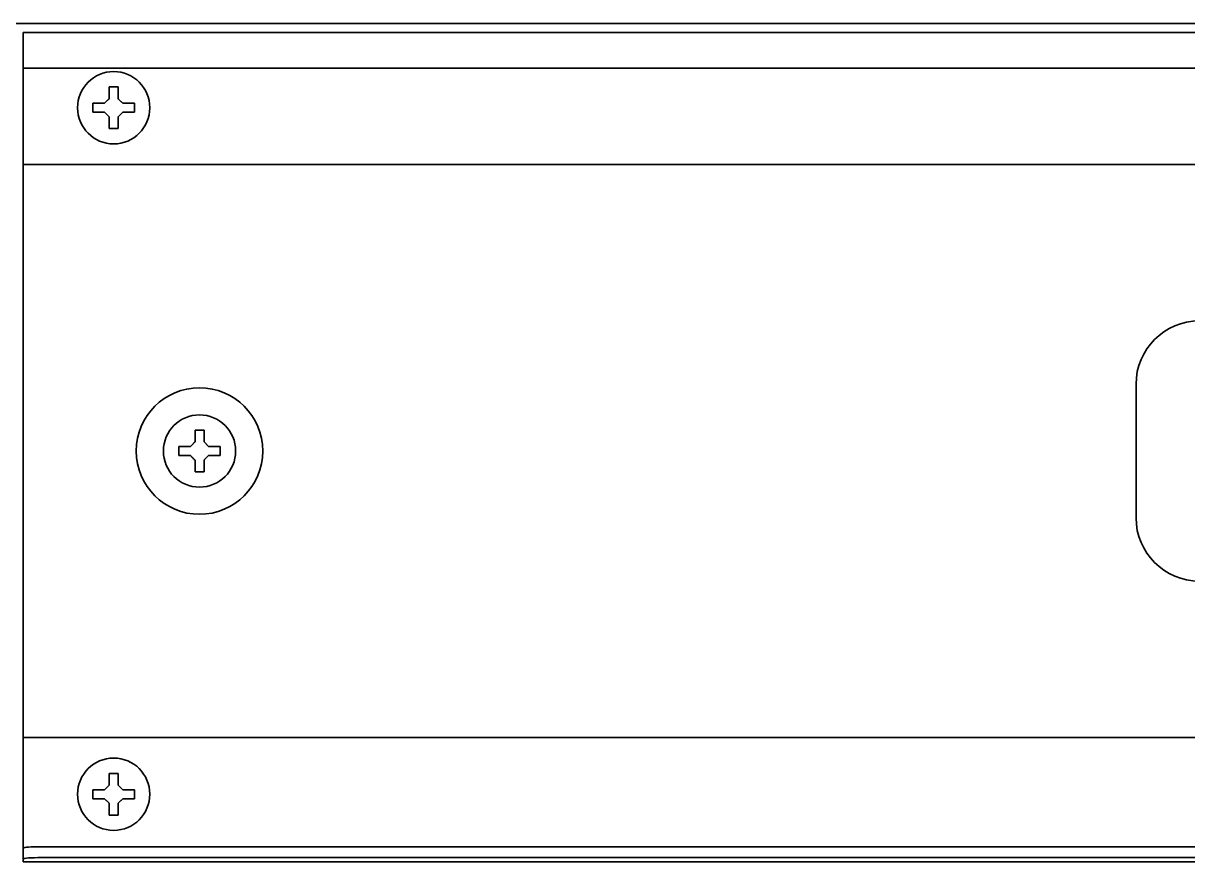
# Model space of a CAD drawing. Extents: x 53 to 4124, y 6244 to 10190.
# Drawn here: x 2280.8 to 2409.6, y 9927.7 to 10020.4 of the extents above; entities that cross this region are included whole.
import ezdxf

# ---------------------------------------------------------------- set-up
doc = ezdxf.new("R2010")
doc.units = 0
doc.header["$LTSCALE"] = 5
doc.layers.add('1', color=7, linetype='CONTINUOUS', true_color=0xffffff)

msp = doc.modelspace()

# ---------------------------------------------------------------- linework, layer by layer
at = {"layer": '1', "color": 7, "linetype": 'Continuous', "lineweight": 35}
for p, q in [((2274.78, 10020.39), (2903.78, 10020.39)), ((2280.78, 10019.15), (2280.78, 10019.37)), ((2897.78, 10019.37), (2280.78, 10019.37)), ((2280.78, 10019.15), (2280.78, 10015.61)), ((2280.78, 10015.42), (2280.78, 10015.61)), ((2280.78, 10015.42), (2897.78, 10015.42)), ((2280.78, 10015.42), (2280.78, 10005.79)), ((2288.48, 10011.06), (2288.48, 10011.56)), ((2288.48, 10010.56), (2288.48, 10011.06)), ((2293.08, 10011.56), (2293.08, 10011.06)), ((2293.08, 10011.06), (2293.08, 10010.56)), ((2280.78, 10004.79), (2280.78, 10005.79)), ((2280.78, 10002.59), (2280.78, 10004.79)), ((2897.78, 10004.79), (2280.78, 10004.79)), ((2280.78, 10002.59), (2280.78, 9943.59)), ((2403.93, 9980.47), (2403.93, 9965.71)), ((2297.98, 9973.09), (2297.98, 9973.59)), ((2302.58, 9973.59), (2302.58, 9973.09)), ((2297.98, 9972.59), (2297.98, 9973.09)), ((2302.58, 9973.09), (2302.58, 9972.59)), ((2280.78, 9941.39), (2280.78, 9943.59)), ((2280.78, 9940.39), (2280.78, 9941.39)), ((2897.78, 9941.39), (2280.78, 9941.39)), ((2280.78, 9940.39), (2280.78, 9929.87)), ((2288.48, 9935.13), (2288.48, 9935.63)), ((2288.48, 9934.63), (2288.48, 9935.13)), ((2293.08, 9935.63), (2293.08, 9935.13)), ((2293.08, 9935.13), (2293.08, 9934.63)), ((2280.78, 9929.87), (2280.78, 9929.18)), ((2280.78, 9927.98), (2280.78, 9929.18)), ((2282.78, 9929.32), (2895.78, 9929.32)), ((2280.78, 9927.67), (2280.78, 9927.98)), ((2280.78, 9927.67), (2280.78, 9927.67)), ((2280.78, 9927.67), (2897.78, 9927.67)), ((2282.78, 9928.12), (2895.78, 9928.12))]:
    msp.add_line(p, q, dxfattribs=at)
for centre, radius in [((2290.78, 10011.06), 4), ((2300.28, 9973.09), 7), ((2300.28, 9973.09), 4), ((2290.78, 9935.13), 4)]:
    msp.add_circle(centre, radius, dxfattribs=at)
for centre, start, end in [((2410.93, 9980.47), 0, 180), ((2410.93, 9965.71), 180, 0)]:
    msp.add_arc(centre, 7, start, end, dxfattribs=at)
for centre, major_axis, start_param, end_param in [((2282.78, 9929.18), (-2, 0), 4.712389, 6.283185), ((2282.78, 9927.98), (2, 0), 1.570796, 3.141593)]:
    msp.add_ellipse(centre, major_axis=major_axis, ratio=0.069756, start_param=start_param, end_param=end_param, dxfattribs=at)
for points in [[(2290.28, 10012.06), (2290.28, 10012.11), (2290.28, 10012.22), (2290.28, 10012.38), (2290.28, 10012.54), (2290.28, 10012.69), (2290.28, 10012.85), (2290.28, 10013), (2290.28, 10013.17), (2290.28, 10013.29), (2290.28, 10013.36)], [(2290.28, 10013.36), (2290.44, 10013.36), (2290.78, 10013.36), (2291.11, 10013.36), (2291.28, 10013.36)], [(2289.78, 10011.56), (2289.8, 10011.58), (2289.85, 10011.63), (2289.92, 10011.7), (2289.99, 10011.77), (2290.06, 10011.84), (2290.13, 10011.91), (2290.2, 10011.98), (2290.25, 10012.03), (2290.28, 10012.06)], [(2291.28, 10012.06), (2291.3, 10012.03), (2291.35, 10011.98), (2291.43, 10011.9), (2291.5, 10011.83), (2291.57, 10011.76), (2291.64, 10011.69), (2291.71, 10011.62), (2291.75, 10011.58), (2291.78, 10011.56)], [(2291.78, 10011.56), (2291.83, 10011.56), (2291.94, 10011.56), (2292.1, 10011.56), (2292.26, 10011.56), (2292.41, 10011.56), (2292.57, 10011.56), (2292.72, 10011.56), (2292.89, 10011.56), (2293.01, 10011.56), (2293.08, 10011.56)], [(2289.78, 10010.56), (2289.72, 10010.56), (2289.61, 10010.56), (2289.45, 10010.56), (2289.29, 10010.56), (2289.14, 10010.56), (2288.99, 10010.56), (2288.83, 10010.56), (2288.66, 10010.56), (2288.54, 10010.56), (2288.48, 10010.56)], [(2290.28, 10010.06), (2290.25, 10010.08), (2290.2, 10010.13), (2290.12, 10010.21), (2290.05, 10010.28), (2289.98, 10010.35), (2289.91, 10010.42), (2289.84, 10010.49), (2289.8, 10010.53), (2289.78, 10010.56)], [(2291.78, 10010.56), (2291.75, 10010.53), (2291.7, 10010.48), (2291.63, 10010.41), (2291.56, 10010.34), (2291.49, 10010.27), (2291.42, 10010.2), (2291.35, 10010.13), (2291.3, 10010.08), (2291.28, 10010.06)], [(2291.28, 10010.06), (2291.28, 10010), (2291.28, 10009.89), (2291.28, 10009.73), (2291.28, 10009.57), (2291.28, 10009.42), (2291.28, 10009.27), (2291.28, 10009.11), (2291.28, 10008.94), (2291.28, 10008.82), (2291.28, 10008.76)], [(2291.28, 10008.76), (2291.11, 10008.76), (2290.78, 10008.76), (2290.44, 10008.76), (2290.28, 10008.76)], [(2299.78, 9974.09), (2299.78, 9974.15), (2299.78, 9974.26), (2299.78, 9974.42), (2299.78, 9974.58), (2299.78, 9974.73), (2299.78, 9974.88), (2299.78, 9975.04), (2299.78, 9975.21), (2299.78, 9975.33), (2299.78, 9975.39)], [(2299.78, 9975.39), (2299.94, 9975.39), (2300.28, 9975.39), (2300.61, 9975.39), (2300.78, 9975.39)], [(2299.28, 9973.59), (2299.3, 9973.62), (2299.35, 9973.66), (2299.42, 9973.74), (2299.49, 9973.81), (2299.56, 9973.88), (2299.63, 9973.95), (2299.7, 9974.02), (2299.75, 9974.07), (2299.78, 9974.09)], [(2300.78, 9974.09), (2300.8, 9974.07), (2300.85, 9974.02), (2300.93, 9973.94), (2301, 9973.87), (2301.07, 9973.8), (2301.14, 9973.73), (2301.21, 9973.66), (2301.25, 9973.62), (2301.28, 9973.59)], [(2301.28, 9973.59), (2301.33, 9973.59), (2301.44, 9973.59), (2301.6, 9973.59), (2301.76, 9973.59), (2301.91, 9973.59), (2302.07, 9973.59), (2302.22, 9973.59), (2302.39, 9973.59), (2302.51, 9973.59), (2302.58, 9973.59)], [(2299.28, 9972.59), (2299.22, 9972.59), (2299.11, 9972.59), (2298.95, 9972.59), (2298.79, 9972.59), (2298.64, 9972.59), (2298.49, 9972.59), (2298.33, 9972.59), (2298.16, 9972.59), (2298.04, 9972.59), (2297.98, 9972.59)], [(2299.78, 9972.09), (2299.75, 9972.12), (2299.7, 9972.17), (2299.62, 9972.24), (2299.55, 9972.32), (2299.48, 9972.39), (2299.41, 9972.46), (2299.34, 9972.52), (2299.3, 9972.57), (2299.28, 9972.59)], [(2301.28, 9972.59), (2301.25, 9972.57), (2301.2, 9972.52), (2301.13, 9972.45), (2301.06, 9972.38), (2300.99, 9972.31), (2300.92, 9972.24), (2300.85, 9972.16), (2300.8, 9972.12), (2300.78, 9972.09)], [(2300.78, 9972.09), (2300.78, 9972.04), (2300.78, 9971.93), (2300.78, 9971.77), (2300.78, 9971.61), (2300.78, 9971.46), (2300.78, 9971.3), (2300.78, 9971.15), (2300.78, 9970.98), (2300.78, 9970.86), (2300.78, 9970.79)], [(2300.78, 9970.79), (2300.61, 9970.79), (2300.28, 9970.79), (2299.94, 9970.79), (2299.78, 9970.79)], [(2290.28, 9936.13), (2290.28, 9936.19), (2290.28, 9936.29), (2290.28, 9936.45), (2290.28, 9936.61), (2290.28, 9936.77), (2290.28, 9936.92), (2290.28, 9937.08), (2290.28, 9937.24), (2290.28, 9937.37), (2290.28, 9937.43)], [(2290.28, 9937.43), (2290.44, 9937.43), (2290.78, 9937.43), (2291.11, 9937.43), (2291.28, 9937.43)], [(2289.78, 9935.63), (2289.8, 9935.65), (2289.85, 9935.7), (2289.92, 9935.77), (2289.99, 9935.84), (2290.06, 9935.92), (2290.13, 9935.99), (2290.2, 9936.06), (2290.25, 9936.11), (2290.28, 9936.13)], [(2291.28, 9936.13), (2291.3, 9936.1), (2291.35, 9936.05), (2291.43, 9935.98), (2291.5, 9935.91), (2291.57, 9935.84), (2291.64, 9935.77), (2291.71, 9935.7), (2291.75, 9935.65), (2291.78, 9935.63)], [(2291.78, 9935.63), (2291.83, 9935.63), (2291.94, 9935.63), (2292.1, 9935.63), (2292.26, 9935.63), (2292.41, 9935.63), (2292.57, 9935.63), (2292.72, 9935.63), (2292.89, 9935.63), (2293.01, 9935.63), (2293.08, 9935.63)], [(2289.78, 9934.63), (2289.72, 9934.63), (2289.61, 9934.63), (2289.45, 9934.63), (2289.29, 9934.63), (2289.14, 9934.63), (2288.99, 9934.63), (2288.83, 9934.63), (2288.66, 9934.63), (2288.54, 9934.63), (2288.48, 9934.63)], [(2290.28, 9934.13), (2290.25, 9934.16), (2290.2, 9934.21), (2290.12, 9934.28), (2290.05, 9934.35), (2289.98, 9934.42), (2289.91, 9934.49), (2289.84, 9934.56), (2289.8, 9934.61), (2289.78, 9934.63)], [(2291.78, 9934.63), (2291.75, 9934.61), (2291.7, 9934.56), (2291.63, 9934.49), (2291.56, 9934.42), (2291.49, 9934.35), (2291.42, 9934.27), (2291.35, 9934.2), (2291.3, 9934.15), (2291.28, 9934.13)], [(2291.28, 9934.13), (2291.28, 9934.08), (2291.28, 9933.97), (2291.28, 9933.81), (2291.28, 9933.65), (2291.28, 9933.49), (2291.28, 9933.34), (2291.28, 9933.18), (2291.28, 9933.02), (2291.28, 9932.89), (2291.28, 9932.83)], [(2291.28, 9932.83), (2291.11, 9932.83), (2290.78, 9932.83), (2290.44, 9932.83), (2290.28, 9932.83)]]:
    msp.add_open_spline(points, degree=3, dxfattribs=at)
for points in [[(2291.28, 10013.36), (2291.28, 10013.15), (2291.28, 10012.94), (2291.28, 10012.62), (2291.28, 10012.51), (2291.28, 10012.28), (2291.28, 10012.17), (2291.28, 10012.06)], [(2288.48, 10011.56), (2288.68, 10011.56), (2288.89, 10011.56), (2289.21, 10011.56), (2289.32, 10011.56), (2289.55, 10011.56), (2289.66, 10011.56), (2289.78, 10011.56)], [(2290.28, 10008.76), (2290.28, 10008.96), (2290.28, 10009.17), (2290.28, 10009.49), (2290.28, 10009.6), (2290.28, 10009.83), (2290.28, 10009.94), (2290.28, 10010.06)], [(2293.08, 10010.56), (2292.87, 10010.56), (2292.66, 10010.56), (2292.34, 10010.56), (2292.23, 10010.56), (2292, 10010.56), (2291.89, 10010.56), (2291.78, 10010.56)], [(2300.78, 9975.39), (2300.78, 9975.19), (2300.78, 9974.98), (2300.78, 9974.66), (2300.78, 9974.55), (2300.78, 9974.32), (2300.78, 9974.21), (2300.78, 9974.09)], [(2297.98, 9973.59), (2298.18, 9973.59), (2298.39, 9973.59), (2298.71, 9973.59), (2298.82, 9973.59), (2299.05, 9973.59), (2299.16, 9973.59), (2299.28, 9973.59)], [(2302.58, 9972.59), (2302.37, 9972.59), (2302.16, 9972.59), (2301.84, 9972.59), (2301.73, 9972.59), (2301.5, 9972.59), (2301.39, 9972.59), (2301.28, 9972.59)], [(2299.78, 9970.79), (2299.78, 9971), (2299.78, 9971.21), (2299.78, 9971.53), (2299.78, 9971.64), (2299.78, 9971.86), (2299.78, 9971.98), (2299.78, 9972.09)], [(2291.28, 9937.43), (2291.28, 9937.23), (2291.28, 9937.02), (2291.28, 9936.69), (2291.28, 9936.58), (2291.28, 9936.36), (2291.28, 9936.25), (2291.28, 9936.13)], [(2288.48, 9935.63), (2288.68, 9935.63), (2288.89, 9935.63), (2289.21, 9935.63), (2289.32, 9935.63), (2289.55, 9935.63), (2289.66, 9935.63), (2289.78, 9935.63)], [(2290.28, 9932.83), (2290.28, 9933.03), (2290.28, 9933.24), (2290.28, 9933.57), (2290.28, 9933.68), (2290.28, 9933.9), (2290.28, 9934.02), (2290.28, 9934.13)], [(2293.08, 9934.63), (2292.87, 9934.63), (2292.66, 9934.63), (2292.34, 9934.63), (2292.23, 9934.63), (2292, 9934.63), (2291.89, 9934.63), (2291.78, 9934.63)]]:
    msp.add_open_spline(points, degree=3, knots=[0, 0, 0, 0, 0.5, 0.5, 0.75, 0.75, 1, 1, 1, 1], dxfattribs=at)

doc.saveas('drawing.dxf')
